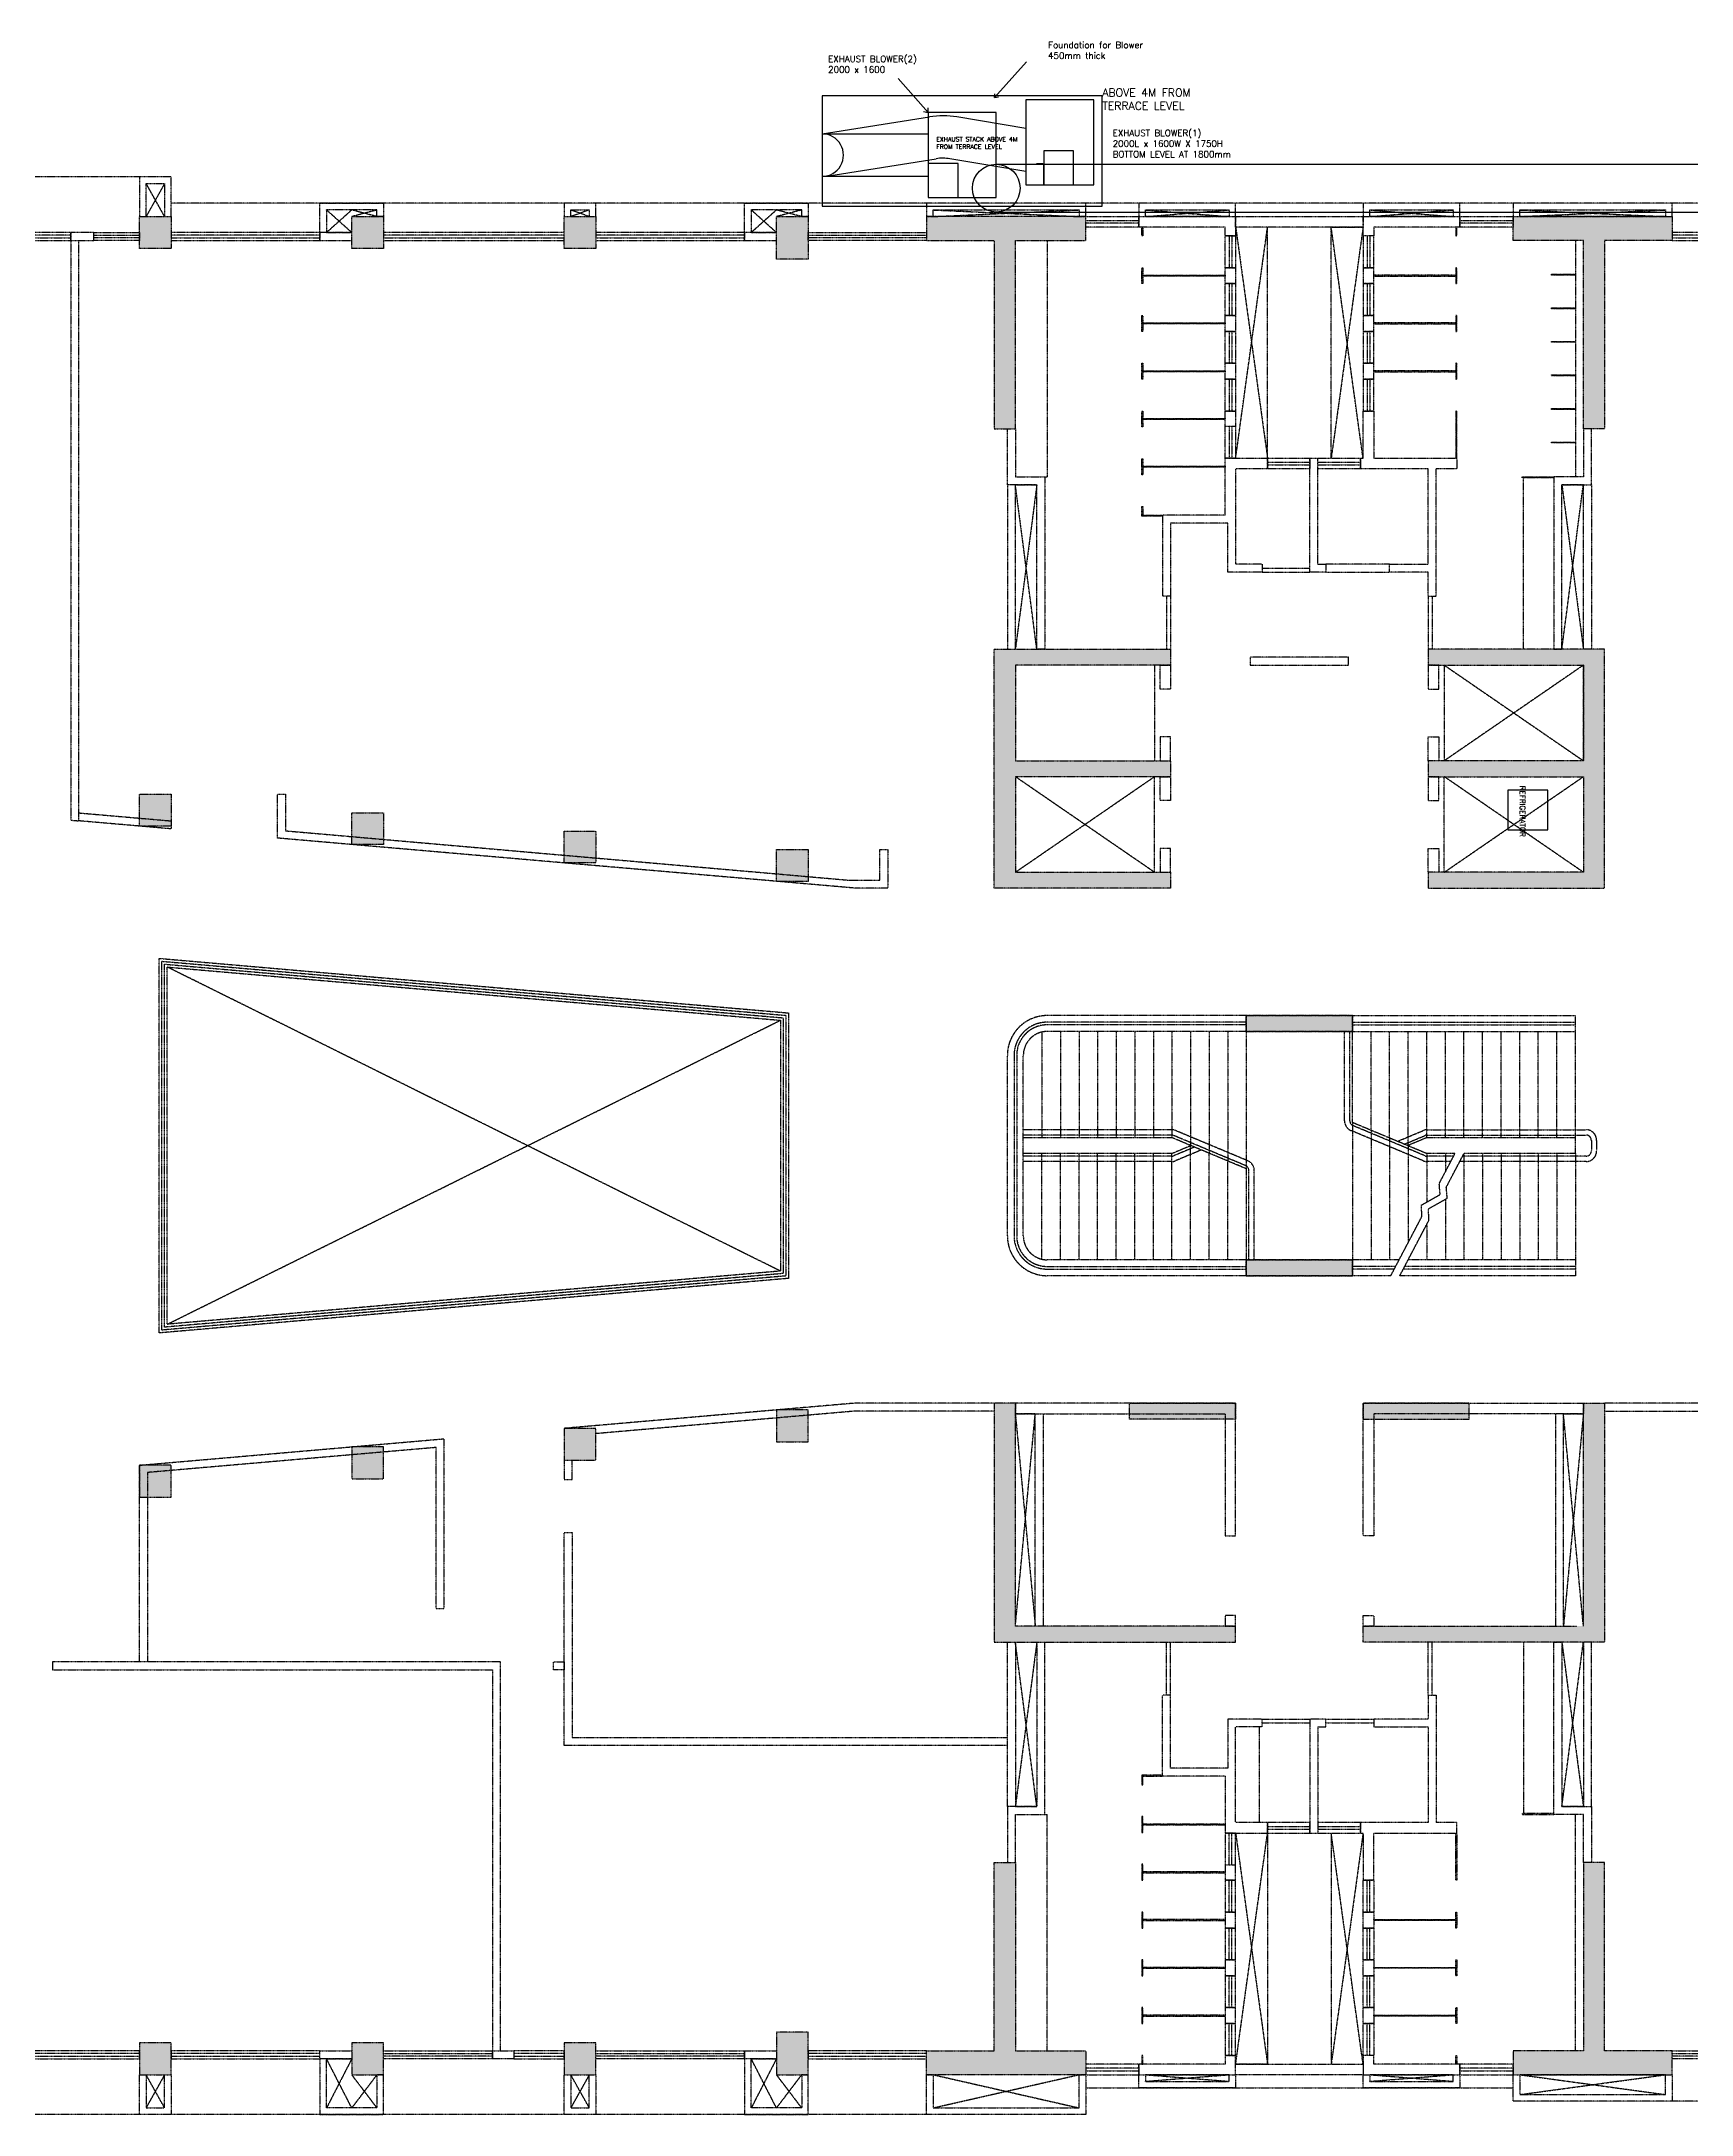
# Model space of a CAD drawing. Header units: millimetres. Extents: x -661525 to 498941, y 282148 to 1359693.
# Drawn here: x -285985 to -254902, y 640621 to 679670 of the extents above; entities that cross this region are included whole.
import ezdxf

# ---------------------------------------------------------------- set-up
doc = ezdxf.new("R2010")
doc.units = ezdxf.units.MM
doc.header["$LTSCALE"] = 2.5
doc.linetypes.add('CENTER', pattern=[2, 1.25, -0.25, 0.25, -0.25])
doc.layers.get('0').update_dxf_attribs({"linetype": 'CONTINUOUS'})
for name, color, linetype in [('A-ANNO-GRID', 5, 'CENTER'), ('A-ANNO-TEXT', 7, 'CONTINUOUS'), ('I-FURN', 14, 'CONTINUOUS'), ('v-ex. duct', 30, 'CONTINUOUS')]:
    doc.layers.add(name, color=color, linetype=linetype)
doc.styles.add('ROMAND', font='ROMAND')
doc.styles.add('ROMANS', font='romans.shx', dxfattribs={"height": 125})

# ---------------------------------------------------------------- blocks, each defined once
blk = doc.blocks.new('key')
h = blk.add_hatch(color=252)
h.dxf.hatch_style = 1
h.paths.add_polyline_path([(3348441, 685894), (3349041, 685894), (3349041, 685294), (3348441, 685294)])
h = blk.add_hatch(color=252)
h.dxf.hatch_style = 1
h.paths.add_polyline_path([(3352441, 685894), (3353041, 685894), (3353041, 685294), (3352441, 685294)])
h = blk.add_hatch(color=252)
h.dxf.hatch_style = 1
h.paths.add_polyline_path([(3356441, 685894), (3357041, 685894), (3357041, 685294), (3356441, 685294)])
h = blk.add_hatch(color=252)
h.dxf.hatch_style = 1
h.paths.add_polyline_path([(3360441, 685894), (3361041, 685894), (3361041, 685094), (3360441, 685094)])
h = blk.add_hatch(color=252)
h.dxf.hatch_style = 1
h.paths.add_polyline_path([(3363266, 685444), (3366266, 685444), (3366266, 685894), (3363266, 685894)])
h = blk.add_hatch(color=252)
h.dxf.hatch_style = 1
h.paths.add_polyline_path([(3364541, 681894), (3364941, 681894), (3364941, 685894), (3364541, 685894)])
h = blk.add_hatch(color=252)
h.dxf.hatch_style = 1
h.paths.add_polyline_path([(3377316, 685444), (3374316, 685444), (3374316, 685894), (3377316, 685894)])
h = blk.add_hatch(color=252)
h.dxf.hatch_style = 1
h.paths.add_polyline_path([(3376041, 681894), (3375641, 681894), (3375641, 685894), (3376041, 685894)])
h = blk.add_hatch(color=252)
h.dxf.hatch_style = 1
h.paths.add_polyline_path([(3367866, 677444), (3364941, 677444), (3364941, 675644), (3367866, 675644), (3367866, 675344), (3364941, 675344), (3364941, 673544), (3367866, 673544), (3367866, 673244), (3365066, 673244), (3364541, 673244), (3364541, 677744), (3364766, 677744), (3367866, 677744)])
h = blk.add_hatch(color=252)
h.dxf.hatch_style = 1
h.paths.add_polyline_path([(3372716, 677444), (3375641, 677444), (3375641, 675644), (3372716, 675644), (3372716, 675344), (3375641, 675344), (3375641, 673544), (3372716, 673544), (3372716, 673244), (3375516, 673244), (3376041, 673244), (3376041, 677744), (3375816, 677744), (3372716, 677744)])
h = blk.add_hatch(color=252)
h.dxf.hatch_style = 1
h.paths.add_polyline_path([(3348441, 675013), (3349041, 675013), (3349041, 674413), (3348441, 674413)])
h = blk.add_hatch(color=252)
h.dxf.hatch_style = 1
h.paths.add_polyline_path([(3352441, 674666), (3353041, 674666), (3353041, 674066), (3352441, 674066)])
h = blk.add_hatch(color=252)
h.dxf.hatch_style = 1
h.paths.add_polyline_path([(3356441, 674319), (3357041, 674319), (3357041, 673719), (3356441, 673719)])
h = blk.add_hatch(color=252)
h.dxf.hatch_style = 1
h.paths.add_polyline_path([(3360441, 673972), (3361041, 673972), (3361041, 673372), (3360441, 673372)])
h = blk.add_hatch(color=252)
h.dxf.hatch_style = 1
h.paths.add_polyline_path([(3371291, 670844), (3369291, 670844), (3369291, 670544), (3371291, 670544)])
h.paths.add_polyline_path([(3371291, 666244), (3369291, 666244), (3369291, 665944), (3371291, 665944)])
h = blk.add_hatch(color=252)
h.dxf.hatch_style = 1
h.paths.add_polyline_path([(3365066, 659044), (3369091, 659044), (3369091, 659344), (3364941, 659344), (3364941, 661144), (3364941, 661444), (3364941, 663244), (3364941, 663394), (3364941, 663544), (3364541, 663544), (3364541, 659044), (3364766, 659044)])
h = blk.add_hatch(color=252)
h.dxf.hatch_style = 1
h.paths.add_polyline_path([(3367091, 663544), (3369091, 663544), (3369091, 663244), (3367091, 663244)])
h = blk.add_hatch(color=252)
h.dxf.hatch_style = 1
h.paths.add_polyline_path([(3373491, 663544), (3371491, 663544), (3371491, 663244), (3373491, 663244)])
h = blk.add_hatch(color=252)
h.dxf.hatch_style = 1
h.paths.add_polyline_path([(3375641, 659344), (3375641, 661144), (3375641, 661444), (3375641, 663244), (3375641, 663244), (3375641, 663394), (3375641, 663544), (3376041, 663544), (3376041, 659044), (3375816, 659044), (3375516, 659044), (3371491, 659044), (3371491, 659344)])
h = blk.add_hatch(color=252)
h.dxf.hatch_style = 1
h.paths.add_polyline_path([(3356441, 662468), (3357041, 662468), (3357041, 663068), (3356441, 663068)])
h = blk.add_hatch(color=252)
h.dxf.hatch_style = 1
h.paths.add_polyline_path([(3360441, 662815), (3361041, 662815), (3361041, 663415), (3360441, 663415)])
h = blk.add_hatch(color=252)
h.dxf.hatch_style = 1
h.paths.add_polyline_path([(3352441, 662121), (3353041, 662121), (3353041, 662721), (3352441, 662721)])
h = blk.add_hatch(color=252)
h.dxf.hatch_style = 1
h.paths.add_polyline_path([(3348441, 661774), (3349041, 661774), (3349041, 662374), (3348441, 662374)])
h = blk.add_hatch(color=252)
h.dxf.hatch_style = 1
h.paths.add_polyline_path([(3364541, 654894), (3364941, 654894), (3364941, 650894), (3364541, 650894)])
h = blk.add_hatch(color=252)
h.dxf.hatch_style = 1
h.paths.add_polyline_path([(3376041, 654894), (3375641, 654894), (3375641, 650894), (3376041, 650894)])
h = blk.add_hatch(color=252)
h.dxf.hatch_style = 1
h.paths.add_polyline_path([(3348441, 650894), (3349041, 650894), (3349041, 651494), (3348441, 651494)])
h = blk.add_hatch(color=252)
h.dxf.hatch_style = 1
h.paths.add_polyline_path([(3352441, 650894), (3353041, 650894), (3353041, 651494), (3352441, 651494)])
h = blk.add_hatch(color=252)
h.dxf.hatch_style = 1
h.paths.add_polyline_path([(3356441, 650894), (3357041, 650894), (3357041, 651494), (3356441, 651494)])
h = blk.add_hatch(color=252)
h.dxf.hatch_style = 1
h.paths.add_polyline_path([(3360441, 650894), (3361041, 650894), (3361041, 651694), (3360441, 651694)])
h = blk.add_hatch(color=252)
h.dxf.hatch_style = 1
h.paths.add_polyline_path([(3363266, 651344), (3366266, 651344), (3366266, 650894), (3363266, 650894)])
h = blk.add_hatch(color=252)
h.dxf.hatch_style = 1
h.paths.add_polyline_path([(3377316, 651344), (3374316, 651344), (3374316, 650894), (3377316, 650894)])
at = {"color": 252}
for p, q in [((3348441, 686644), (3333041, 686644)), ((3399541, 686144), (3349041, 686144)), ((3365541, 685444), (3365541, 680994)), ((3369691, 681344), (3369691, 685694)), ((3370891, 681344), (3370891, 685694)), ((3375491, 685444), (3375491, 680994)), ((3368891, 681944), (3368891, 682231)), ((3368891, 682231), (3369091, 682231)), ((3369091, 682231), (3369091, 681944)), ((3371491, 681344), (3371491, 682231)), ((3371491, 682231), (3371691, 682231)), ((3371691, 682231), (3371491, 682231)), ((3371691, 682231), (3371691, 681344)), ((3364791, 680844), (3364791, 681894)), ((3364941, 681894), (3364941, 680994)), ((3368891, 681944), (3369091, 681944)), ((3368891, 680268), (3368891, 681344)), ((3368891, 681344), (3369691, 681344)), ((3369691, 681144), (3369091, 681144)), ((3369091, 681144), (3369091, 679344)), ((3369691, 681344), (3369691, 681144)), ((3369691, 681269), (3370491, 681269)), ((3369691, 681219), (3370491, 681219)), ((3370491, 681344), (3370641, 681344)), ((3370491, 679194), (3370491, 681344)), ((3370641, 679344), (3370641, 681344)), ((3370641, 681269), (3371441, 681269)), ((3370641, 681219), (3371441, 681219)), ((3371441, 681344), (3371491, 681344)), ((3371441, 681144), (3371441, 681344)), ((3372716, 681144), (3371441, 681144)), ((3371691, 681344), (3373259, 681344)), ((3372716, 679344), (3372716, 681144)), ((3372866, 678744), (3372866, 681144)), ((3373259, 681144), (3372866, 681144)), ((3373259, 681344), (3373259, 681144)), ((3365346, 680844), (3364791, 680844)), ((3364941, 680994), (3365541, 680994)), ((3364941, 680994), (3365496, 680994)), ((3365346, 677744), (3365346, 680844)), ((3365496, 680994), (3365496, 680794)), ((3365496, 680794), (3365496, 677744)), ((3374511, 677744), (3374511, 680976)), ((3368891, 680268), (3367716, 680268)), ((3367716, 680268), (3367716, 678744)), ((3368941, 680118), (3367866, 680118)), ((3367866, 680118), (3367866, 678744)), ((3368941, 679194), (3368941, 680118)), ((3369591, 679194), (3368941, 679194)), ((3369591, 679344), (3369091, 679344)), ((3369591, 679344), (3369591, 679194)), ((3369591, 679269), (3370491, 679269)), ((3369591, 679194), (3370491, 679194)), ((3370791, 679194), (3370491, 679194)), ((3370641, 679344), (3370791, 679344)), ((3370791, 679344), (3370791, 679194)), ((3371991, 679344), (3370791, 679344)), ((3370791, 679194), (3371991, 679194)), ((3371991, 679194), (3371991, 679344)), ((3371991, 679344), (3372716, 679344)), ((3372716, 679194), (3371991, 679194)), ((3372716, 678744), (3372716, 679194)), ((3367866, 678744), (3367716, 678744)), ((3367791, 678744), (3367791, 677744)), ((3367866, 678744), (3367866, 677744)), ((3372716, 678744), (3372866, 678744)), ((3372716, 678744), (3372716, 677744)), ((3372791, 678744), (3372791, 677744)), ((3365496, 677744), (3365346, 677744)), ((3367561, 677444), (3367561, 675644)), ((3373021, 677444), (3373021, 675644)), ((3367561, 673544), (3367561, 675344)), ((3373021, 673544), (3373021, 675344)), ((3360516, 666031), (3348966, 671758)), ((3348966, 665030), (3360516, 670756)), ((3365441, 670532), (3365441, 668544)), ((3369291, 670844), (3365541, 670844)), ((3369291, 670544), (3365541, 670544)), ((3365791, 670544), (3365791, 668544)), ((3366141, 670544), (3366141, 668544)), ((3366491, 670544), (3366491, 668544)), ((3366841, 670544), (3366841, 668544)), ((3367191, 670544), (3367191, 668544)), ((3367541, 670544), (3367541, 668544)), ((3367891, 670544), (3367891, 668544)), ((3368241, 670544), (3368241, 668397)), ((3368591, 670544), (3368591, 668251)), ((3368941, 670544), (3368941, 668104)), ((3369291, 670844), (3369291, 667958)), ((3371291, 670844), (3375491, 670844)), ((3371291, 670719), (3375491, 670719)), ((3371291, 670669), (3375491, 670669)), ((3371291, 670544), (3375491, 670544)), ((3371291, 668829), (3371291, 670544)), ((3371641, 668683), (3371641, 670544)), ((3371991, 668536), (3371991, 670544)), ((3372341, 668397), (3372341, 670544)), ((3372691, 668544), (3372691, 670544)), ((3373041, 668544), (3373041, 670544)), ((3373391, 668544), (3373391, 670544)), ((3373741, 668544), (3373741, 670544)), ((3374091, 668544), (3374091, 670544)), ((3374441, 668544), (3374441, 670544)), ((3374791, 668544), (3374791, 670544)), ((3375141, 668544), (3375141, 670544)), ((3375491, 668544), (3375491, 670844)), ((3364791, 666694), (3364791, 670094)), ((3365091, 666694), (3365091, 670094)), ((3367891, 668544), (3365091, 668544)), ((3368250, 668394), (3367891, 668544)), ((3372332, 668394), (3371291, 668829)), ((3371291, 668829), (3371291, 665944)), ((3371641, 668683), (3371641, 666244)), ((3371991, 668536), (3371991, 666244)), ((3372691, 668544), (3372332, 668394)), ((3375491, 668544), (3372691, 668544)), ((3375491, 668244), (3375491, 668544)), ((3367891, 668244), (3365091, 668244)), ((3365441, 666244), (3365441, 668244)), ((3365791, 666244), (3365791, 668244)), ((3366141, 666244), (3366141, 668244)), ((3366491, 666244), (3366491, 668244)), ((3366841, 666244), (3366841, 668244)), ((3367191, 666244), (3367191, 668244)), ((3367541, 666244), (3367541, 668244)), ((3368250, 668394), (3367891, 668244)), ((3367891, 666244), (3367891, 668244)), ((3368241, 666244), (3368241, 668390)), ((3369291, 667958), (3368250, 668394)), ((3368591, 666244), (3368591, 668251)), ((3372691, 668244), (3372332, 668394)), ((3372341, 668390), (3372341, 666566)), ((3372691, 668244), (3372691, 667332)), ((3373222, 668244), (3372691, 668244)), ((3373041, 668244), (3373041, 667899)), ((3373391, 668244), (3373391, 666244)), ((3375491, 668244), (3373391, 668244)), ((3373741, 668244), (3373741, 666244)), ((3374091, 668244), (3374091, 666244)), ((3374441, 668244), (3374441, 666244)), ((3374791, 668244), (3374791, 666244)), ((3375141, 668244), (3375141, 666244)), ((3375491, 668244), (3375491, 665944)), ((3368941, 666244), (3368941, 668104)), ((3369291, 667958), (3369291, 666244)), ((3373041, 667385), (3373041, 666244)), ((3372691, 666910), (3372691, 666244)), ((3369291, 666244), (3365541, 666244)), ((3372172, 666244), (3371291, 666244)), ((3375491, 666244), (3372341, 666244)), ((3369291, 665944), (3365541, 665944)), ((3372106, 666119), (3371291, 666119)), ((3372080, 666069), (3371291, 666069)), ((3372014, 665944), (3371291, 665944)), ((3375491, 665944), (3372184, 665944)), ((3375491, 666069), (3372249, 666069)), ((3375491, 666119), (3372275, 666119)), ((3365346, 659044), (3365346, 655944)), ((3365496, 655994), (3365496, 659044)), ((3367791, 658044), (3367791, 659044)), ((3367866, 658044), (3367866, 659044)), ((3372716, 658044), (3372716, 659044)), ((3372791, 658044), (3372791, 659044)), ((3374511, 659044), (3374511, 655812)), ((3367716, 656520), (3367716, 658044)), ((3367866, 658044), (3367716, 658044)), ((3367866, 656670), (3367866, 658044)), ((3372716, 658044), (3372716, 657594)), ((3372716, 658044), (3372866, 658044)), ((3372866, 658044), (3372866, 655644)), ((3368941, 657594), (3368941, 656670)), ((3369591, 657594), (3368941, 657594)), ((3369591, 657444), (3369591, 657594)), ((3369591, 657594), (3370491, 657594)), ((3370491, 657594), (3370491, 655444)), ((3370791, 657594), (3370491, 657594)), ((3370791, 657444), (3370791, 657594)), ((3370791, 657594), (3371691, 657594)), ((3372716, 657594), (3371691, 657594)), ((3371691, 657594), (3371691, 657444)), ((3369091, 655644), (3369091, 657444)), ((3369591, 657444), (3369091, 657444)), ((3369541, 655644), (3369541, 657444)), ((3369591, 657519), (3370491, 657519)), ((3370641, 657444), (3370791, 657444)), ((3370641, 657444), (3370641, 655444)), ((3370791, 657519), (3371691, 657519)), ((3371691, 657444), (3372716, 657444)), ((3372716, 657444), (3372716, 655644)), ((3368891, 656520), (3367716, 656520)), ((3368941, 656670), (3367866, 656670)), ((3368891, 656520), (3368891, 655444)), ((3365346, 655944), (3364791, 655944)), ((3364791, 655944), (3364791, 654894)), ((3364941, 655794), (3365541, 655794)), ((3364941, 654894), (3364941, 655794)), ((3364941, 655794), (3365496, 655794)), ((3365496, 655794), (3365496, 655994)), ((3365541, 651344), (3365541, 655794)), ((3369691, 655644), (3369091, 655644)), ((3369691, 655444), (3369691, 655644)), ((3372716, 655644), (3371441, 655644)), ((3371441, 655644), (3371441, 655444)), ((3373259, 655644), (3372866, 655644)), ((3373259, 655444), (3373259, 655644)), ((3375491, 651344), (3375491, 655794)), ((3368891, 655444), (3369691, 655444)), ((3369691, 655569), (3370491, 655569)), ((3369691, 655519), (3370491, 655519)), ((3369691, 655444), (3369691, 651094)), ((3370491, 655444), (3370641, 655444)), ((3370641, 655569), (3371441, 655569)), ((3370641, 655519), (3371441, 655519)), ((3370891, 655444), (3370891, 651094)), ((3371441, 655444), (3371491, 655444)), ((3371491, 655444), (3371491, 654557)), ((3371691, 654557), (3371691, 655444)), ((3371691, 655444), (3373259, 655444)), ((3368891, 654844), (3368891, 654557)), ((3368891, 654844), (3369091, 654844)), ((3368891, 654557), (3369091, 654557)), ((3369091, 654557), (3369091, 654844)), ((3371491, 654557), (3371691, 654557)), ((3371691, 654557), (3371491, 654557)), ((3366266, 650644), (3374316, 650644)), ((3407541, 650394), (3377316, 650394)), ((3363266, 650144), (3333041, 650144))]:
    blk.add_line(p, q, dxfattribs=at)
for points in [[(3348441, 685894), (3348566, 685894), (3348566, 686519), (3348916, 686519), (3348916, 685894), (3349041, 685894), (3349041, 686644), (3348441, 686644), (3348441, 685894)], [(3351841, 685594), (3351841, 686144), (3353041, 686144), (3353041, 685894), (3352916, 685894), (3352916, 686019), (3351966, 686019), (3351966, 685594), (3351841, 685594)], [(3356441, 685894), (3356566, 685894), (3356566, 686019), (3356916, 686019), (3356916, 685894), (3357041, 685894), (3357041, 686144), (3356441, 686144), (3356441, 685894)], [(3359841, 685594), (3359841, 686144), (3361041, 686144), (3361041, 685894), (3360916, 685894), (3360916, 686019), (3359966, 686019), (3359966, 685594), (3359841, 685594)], [(3352441, 686019), (3351966, 685594), (3352441, 685594), (3351966, 686019)], [(3352916, 686019), (3352441, 685894), (3352916, 685894), (3352441, 686019)], [(3360441, 686019), (3359966, 685594), (3360441, 685594), (3359966, 686019)], [(3360916, 686019), (3360441, 685894), (3360916, 685894), (3360441, 686019)], [(3364941, 685444), (3366266, 685444), (3366266, 685894), (3363266, 685894), (3363266, 685444), (3364541, 685444), (3364541, 681894), (3364941, 681894), (3364941, 685444)], [(3363391, 686019), (3366141, 685894), (3363391, 685894), (3366141, 686019)], [(3369091, 685894), (3369091, 685531), (3368891, 685531), (3368891, 685694), (3367266, 685694), (3367266, 685894), (3369091, 685894)], [(3367391, 686019), (3368966, 685894), (3367391, 685894), (3368966, 686019)], [(3371691, 685531), (3371491, 685531), (3371491, 685894), (3373316, 685894), (3373316, 685694), (3371691, 685694), (3371691, 685531)], [(3371616, 686019), (3373191, 685894), (3371616, 685894), (3373191, 686019)], [(3375641, 685444), (3374316, 685444), (3374316, 685894), (3377316, 685894), (3377316, 685444), (3376041, 685444), (3376041, 681894), (3375641, 681894), (3375641, 685444)], [(3374441, 686019), (3377191, 685894), (3374441, 685894), (3377191, 686019)], [(3347148, 685443), (3347584, 685443), (3347584, 685593), (3347148, 685593), (3347148, 685443)], [(3347148, 685444), (3347148, 674525), (3347298, 674512), (3347298, 685444)], [(3368966, 685531), (3368966, 684931)], [(3369016, 685531), (3369016, 684931)], [(3369091, 681344), (3369691, 685694), (3369091, 685694), (3369691, 681344)], [(3371491, 681344), (3370891, 685694), (3371491, 685694), (3370891, 681344)], [(3371566, 685531), (3371566, 684931)], [(3371616, 685531), (3371616, 684931)], [(3368891, 684631), (3368891, 684931), (3369091, 684931), (3369091, 684631), (3368891, 684631)], [(3371691, 684631), (3371691, 684931), (3371491, 684931), (3371491, 684631), (3371691, 684631)], [(3368966, 684631), (3368966, 684031)], [(3369016, 684631), (3369016, 684031)], [(3371566, 684631), (3371566, 684031)], [(3371616, 684631), (3371616, 684031)], [(3368966, 683731), (3368966, 683131)], [(3369016, 683731), (3369016, 683131)], [(3371566, 683731), (3371566, 683131)], [(3371616, 683731), (3371616, 683131)], [(3368966, 682831), (3368966, 682231)], [(3369016, 682831), (3369016, 682231)], [(3371566, 682831), (3371566, 682231)], [(3371616, 682831), (3371616, 682231)], [(3368966, 681944), (3368966, 681344)], [(3369016, 681944), (3369016, 681344)], [(3364791, 680844), (3364791, 677744), (3364941, 677744), (3364941, 680844), (3364791, 680844)], [(3365346, 677744), (3364941, 680844), (3365346, 680844), (3364941, 677744)], [(3375236, 677744), (3375641, 680844), (3375236, 680844), (3375641, 677744)], [(3375791, 680844), (3375791, 677744), (3375641, 677744), (3375641, 680844), (3375791, 680844)], [(3367866, 677444), (3364941, 677444), (3364941, 675644), (3367866, 675644), (3367866, 675344), (3364941, 675344), (3364941, 673544), (3367866, 673544), (3367866, 673244), (3365066, 673244), (3364541, 673244), (3364541, 677744), (3364766, 677744), (3367866, 677744), (3367866, 677444)], [(3369366, 677444), (3371216, 677444), (3371216, 677594), (3369366, 677594), (3369366, 677444)], [(3372716, 677444), (3375641, 677444), (3375641, 675644), (3372716, 675644), (3372716, 675344), (3375641, 675344), (3375641, 673544), (3372716, 673544), (3372716, 673244), (3375516, 673244), (3376041, 673244), (3376041, 677744), (3375816, 677744), (3372716, 677744), (3372716, 677444)], [(3367866, 677444), (3367866, 676994), (3367666, 676994), (3367666, 677444), (3367866, 677444)], [(3372716, 677444), (3372716, 676994), (3372916, 676994), (3372916, 677444), (3372716, 677444)], [(3373021, 677444), (3375641, 675644), (3375641, 677444), (3373021, 675644)], [(3367866, 675644), (3367866, 676094), (3367666, 676094), (3367666, 675644), (3367866, 675644)], [(3372716, 675644), (3372716, 676094), (3372916, 676094), (3372916, 675644), (3372716, 675644)], [(3367561, 673544), (3364941, 675344), (3364941, 673544), (3367561, 675344)], [(3367866, 675344), (3367866, 674894), (3367666, 674894), (3367666, 675344), (3367866, 675344)], [(3372716, 675344), (3372716, 674894), (3372916, 674894), (3372916, 675344), (3372716, 675344)], [(3373021, 673544), (3375641, 675344), (3375641, 673544), (3373021, 675344)], [(3362541, 673244), (3361929, 673244), (3351041, 674187), (3351041, 675013), (3351191, 675013), (3351191, 674325), (3361814, 673394), (3362391, 673394), (3362391, 673972), (3362541, 673972), (3362541, 673244)], [(3347298, 674662), (3349041, 674511), (3349041, 674361), (3347298, 674512)], [(3367866, 673544), (3367866, 673994), (3367666, 673994), (3367666, 673544), (3367866, 673544)], [(3372716, 673544), (3372716, 673994), (3372916, 673994), (3372916, 673544), (3372716, 673544)], [(3360516, 666031), (3348966, 665030), (3348966, 671758), (3360516, 670756), (3360516, 666031)], [(3372014, 665944), (3372600, 667060), (3372589, 667274), (3372943, 667474), (3372926, 667680), (3373222, 668244)], [(3372184, 665944), (3372733, 666991), (3372721, 667204), (3373076, 667404), (3373059, 667610), (3373391, 668244)], [(3364541, 663544), (3361929, 663544), (3356441, 663068)], [(3365066, 659044), (3369091, 659044), (3369091, 659344), (3364941, 659344), (3364941, 661144), (3364941, 661144), (3364941, 661444), (3364941, 661444), (3364941, 663244), (3364941, 663244), (3364941, 663394), (3364941, 663544), (3364541, 663544), (3364541, 659044), (3364766, 659044), (3365066, 659044)], [(3369091, 661044), (3369091, 663544), (3364941, 663544), (3364941, 663344), (3368891, 663344), (3368891, 661044), (3369091, 661044)], [(3371491, 661044), (3371491, 663544), (3375641, 663544), (3375641, 663344), (3371691, 663344), (3371691, 661044), (3371491, 661044)], [(3375641, 659344), (3375641, 661144), (3375641, 661144), (3375641, 661444), (3375641, 661444), (3375641, 663244), (3375641, 663244), (3375641, 663394), (3375641, 663544), (3376041, 663544), (3376041, 659044), (3375816, 659044), (3375516, 659044), (3371491, 659044), (3371491, 659344), (3375516, 659344)], [(3380141, 663415), (3378654, 663544), (3376041, 663544), (3376041, 663394), (3376041, 663394), (3376041, 663394), (3378647, 663394), (3379541, 663316)], [(3364541, 663394), (3361935, 663394), (3357041, 662969)], [(3364941, 659344), (3365316, 663344), (3364941, 663344), (3365316, 659344)], [(3365466, 663344), (3365466, 659344), (3365316, 659344), (3365316, 663344), (3365466, 663344)], [(3375116, 663344), (3375116, 659344), (3375266, 659344), (3375266, 663344), (3375116, 663344)], [(3375641, 659344), (3375266, 663344), (3375641, 663344), (3375266, 659344)], [(3348441, 658669), (3348441, 662374), (3354178, 662872), (3354178, 659669), (3354028, 659669), (3354028, 662708), (3348591, 662237), (3348591, 658669)], [(3356441, 662468), (3356441, 662106), (3356591, 662106), (3356591, 662468)], [(3364791, 657094), (3356441, 657094), (3356441, 661106), (3356591, 661106), (3356591, 657244), (3364791, 657244)], [(3369091, 659344), (3369091, 659544), (3368891, 659544), (3368891, 659344), (3369091, 659344)], [(3371491, 659344), (3371491, 659544), (3371691, 659544), (3371691, 659344), (3371491, 659344)], [(3364791, 655944), (3364791, 659044), (3364941, 659044), (3364941, 655944), (3364791, 655944)], [(3365346, 659044), (3364941, 655944), (3365346, 655944), (3364941, 659044)], [(3375236, 659044), (3375641, 655944), (3375236, 655944), (3375641, 659044)], [(3375791, 655944), (3375791, 659044), (3375641, 659044), (3375641, 655944), (3375791, 655944)], [(3355241, 651344), (3355241, 658669), (3346801, 658669), (3346801, 658519), (3355091, 658519), (3355091, 651344)], [(3356241, 658669), (3356441, 658669), (3356441, 658519), (3356241, 658519), (3356241, 658669)], [(3368966, 654844), (3368966, 655444)], [(3369016, 654844), (3369016, 655444)], [(3369091, 655444), (3369691, 651094), (3369091, 651094), (3369691, 655444)], [(3371491, 655444), (3370891, 651094), (3371491, 651094), (3370891, 655444)], [(3364941, 651344), (3366266, 651344), (3366266, 650894), (3363266, 650894), (3363266, 651344), (3364541, 651344), (3364541, 654894), (3364941, 654894), (3364941, 651344)], [(3375641, 651344), (3374316, 651344), (3374316, 650894), (3377316, 650894), (3377316, 651344), (3376041, 651344), (3376041, 654894), (3375641, 654894), (3375641, 651344)], [(3368966, 653957), (3368966, 654557)], [(3369016, 653957), (3369016, 654557)], [(3371566, 653957), (3371566, 654557)], [(3371616, 653957), (3371616, 654557)], [(3368966, 653057), (3368966, 653657)], [(3369016, 653057), (3369016, 653657)], [(3371566, 653057), (3371566, 653657)], [(3371616, 653057), (3371616, 653657)], [(3368966, 652157), (3368966, 652757)], [(3369016, 652157), (3369016, 652757)], [(3371566, 652157), (3371566, 652757)], [(3371616, 652157), (3371616, 652757)], [(3368891, 652157), (3368891, 651857), (3369091, 651857), (3369091, 652157), (3368891, 652157)], [(3371691, 652157), (3371691, 651857), (3371491, 651857), (3371491, 652157), (3371691, 652157)], [(3368966, 651257), (3368966, 651857)], [(3369016, 651257), (3369016, 651857)], [(3371566, 651257), (3371566, 651857)], [(3371616, 651257), (3371616, 651857)], [(3351841, 651194), (3351841, 650144), (3353041, 650144), (3353041, 650894), (3352916, 650894), (3352916, 650269), (3351966, 650269), (3351966, 651194), (3351841, 651194)], [(3352441, 650269), (3351966, 651194), (3352441, 651194), (3351966, 650269)], [(3359841, 651194), (3359841, 650144), (3361041, 650144), (3361041, 650894), (3360916, 650894), (3360916, 650269), (3359966, 650269), (3359966, 651194), (3359841, 651194)], [(3360441, 650269), (3359966, 651194), (3360441, 651194), (3359966, 650269)], [(3369091, 650894), (3369091, 651257), (3368891, 651257), (3368891, 651094), (3367266, 651094), (3367266, 650894), (3369091, 650894)], [(3371691, 651257), (3371491, 651257), (3371491, 650894), (3373316, 650894), (3373316, 651094), (3371691, 651094), (3371691, 651257)], [(3348441, 650894), (3348566, 650894), (3348566, 650269), (3348916, 650269), (3348916, 650894), (3349041, 650894), (3349041, 650144), (3348441, 650144), (3348441, 650894)], [(3352916, 650269), (3352441, 650894), (3352916, 650894), (3352441, 650269)], [(3356441, 650894), (3356566, 650894), (3356566, 650269), (3356916, 650269), (3356916, 650894), (3357041, 650894), (3357041, 650144), (3356441, 650144), (3356441, 650894)], [(3360916, 650269), (3360441, 650894), (3360916, 650894), (3360441, 650269)], [(3363391, 650269), (3366141, 650894), (3363391, 650894), (3366141, 650269)], [(3367391, 650769), (3368966, 650894), (3367391, 650894), (3368966, 650769)], [(3371616, 650769), (3373191, 650894), (3371616, 650894), (3373191, 650769)], [(3374441, 650519), (3377191, 650894), (3374441, 650894), (3377191, 650519)]]:
    blk.add_lwpolyline(points, dxfattribs=at)
for points in [[(3348566, 686519), (3348916, 686519), (3348566, 685894), (3348916, 685894)], [(3366266, 686144), (3363266, 686144), (3363266, 685894), (3363391, 685894), (3363391, 686019), (3366141, 686019), (3366141, 685894), (3366266, 685894)], [(3369091, 686144), (3367266, 686144), (3367266, 685894), (3367391, 685894), (3367391, 686019), (3368966, 686019), (3368966, 685894), (3369091, 685894)], [(3373316, 686144), (3371491, 686144), (3371491, 685894), (3371616, 685894), (3371616, 686019), (3373191, 686019), (3373191, 685894), (3373316, 685894)], [(3377316, 686144), (3374316, 686144), (3374316, 685894), (3374441, 685894), (3374441, 686019), (3377191, 686019), (3377191, 685894), (3377316, 685894)], [(3348441, 685894), (3349041, 685894), (3349041, 685294), (3348441, 685294)], [(3352441, 685894), (3353041, 685894), (3353041, 685294), (3352441, 685294)], [(3356441, 685894), (3357041, 685894), (3357041, 685294), (3356441, 685294)], [(3356566, 686019), (3356916, 686019), (3356566, 685894), (3356916, 685894)], [(3360441, 685894), (3361041, 685894), (3361041, 685094), (3360441, 685094)], [(3366266, 685894), (3367266, 685894), (3367266, 685694), (3366266, 685694)], [(3366266, 685819), (3367266, 685819), (3367266, 685769), (3366266, 685769)], [(3369091, 685894), (3371491, 685894), (3371491, 685694), (3369091, 685694)], [(3373316, 685894), (3374316, 685894), (3374316, 685694), (3373316, 685694)], [(3373316, 685819), (3374316, 685819), (3374316, 685769), (3373316, 685769)], [(3345041, 685444), (3347148, 685443), (3347148, 685593), (3345041, 685594)], [(3347148, 685544), (3345041, 685544), (3345041, 685494), (3347148, 685494)], [(3348441, 685444), (3347584, 685443), (3347584, 685593), (3348441, 685594)], [(3347584, 685544), (3348441, 685544), (3348441, 685494), (3347584, 685494)], [(3349041, 685444), (3351841, 685444), (3351841, 685594), (3349041, 685594)], [(3351841, 685544), (3349041, 685544), (3349041, 685494), (3351841, 685494)], [(3351841, 685444), (3352441, 685444), (3352441, 685594), (3351841, 685594)], [(3353041, 685444), (3356441, 685444), (3356441, 685594), (3353041, 685594)], [(3356441, 685544), (3353041, 685544), (3353041, 685494), (3356441, 685494)], [(3357041, 685444), (3359841, 685444), (3359841, 685594), (3357041, 685594)], [(3359841, 685544), (3357041, 685544), (3357041, 685494), (3359841, 685494)], [(3359841, 685444), (3360441, 685444), (3360441, 685594), (3359841, 685594)], [(3363266, 685444), (3361041, 685444), (3361041, 685594), (3363266, 685594)], [(3361041, 685544), (3363266, 685544), (3363266, 685494), (3361041, 685494)], [(3367323, 685694), (3367341, 685694), (3367341, 685531), (3367323, 685531)], [(3368891, 685531), (3369091, 685531), (3369091, 684931), (3368891, 684931)], [(3371691, 685531), (3371491, 685531), (3371491, 684931), (3371691, 684931)], [(3373259, 685694), (3373241, 685694), (3373241, 685531), (3373259, 685531)], [(3377316, 685444), (3379541, 685444), (3379541, 685594), (3377316, 685594)], [(3379541, 685544), (3377316, 685544), (3377316, 685494), (3379541, 685494)], [(3367323, 684931), (3367341, 684931), (3367341, 684631), (3367323, 684631)], [(3373259, 684931), (3373241, 684931), (3373241, 684631), (3373259, 684631)], [(3367341, 684790), (3368891, 684790), (3368891, 684772), (3367341, 684772)], [(3368891, 684631), (3369091, 684631), (3369091, 684031), (3368891, 684031)], [(3371691, 684631), (3371491, 684631), (3371491, 684031), (3371691, 684031)], [(3373241, 684790), (3371691, 684790), (3371691, 684772), (3373241, 684772)], [(3375491, 684808), (3375491, 684790), (3375041, 684790), (3375041, 684808)], [(3375491, 684176), (3375491, 684158), (3375041, 684158), (3375041, 684176)], [(3367323, 684031), (3367341, 684031), (3367341, 683731), (3367323, 683731)], [(3367341, 683890), (3368891, 683890), (3368891, 683872), (3367341, 683872)], [(3368891, 683731), (3368891, 684031), (3369091, 684031), (3369091, 683731)], [(3371691, 683731), (3371691, 684031), (3371491, 684031), (3371491, 683731)], [(3373241, 683890), (3371691, 683890), (3371691, 683872), (3373241, 683872)], [(3373259, 684031), (3373241, 684031), (3373241, 683731), (3373259, 683731)], [(3368891, 683731), (3369091, 683731), (3369091, 683131), (3368891, 683131)], [(3371691, 683731), (3371491, 683731), (3371491, 683131), (3371691, 683131)], [(3375491, 683544), (3375491, 683526), (3375041, 683526), (3375041, 683544)], [(3367323, 683131), (3367341, 683131), (3367341, 682831), (3367323, 682831)], [(3367341, 682990), (3368891, 682990), (3368891, 682972), (3367341, 682972)], [(3368891, 682831), (3368891, 683131), (3369091, 683131), (3369091, 682831)], [(3371691, 682831), (3371691, 683131), (3371491, 683131), (3371491, 682831)], [(3373241, 682990), (3371691, 682990), (3371691, 682972), (3373241, 682972)], [(3373259, 683131), (3373241, 683131), (3373241, 682831), (3373259, 682831)], [(3368891, 682831), (3369091, 682831), (3369091, 682231), (3368891, 682231)], [(3371691, 682831), (3371491, 682831), (3371491, 682231), (3371691, 682231)], [(3375491, 682912), (3375491, 682894), (3375041, 682894), (3375041, 682912)], [(3367323, 682231), (3367341, 682231), (3367341, 681931), (3367323, 681931)], [(3373259, 682231), (3373241, 682231), (3373241, 681344), (3373259, 681344)], [(3375491, 682280), (3375491, 682262), (3375041, 682262), (3375041, 682280)], [(3367341, 682090), (3368891, 682090), (3368891, 682072), (3367341, 682072)], [(3368891, 681944), (3369091, 681944), (3369091, 681344), (3368891, 681344)], [(3375641, 680994), (3375086, 680994), (3375086, 680794), (3375086, 677744), (3375236, 677744), (3375236, 680844), (3375791, 680844), (3375791, 681894), (3375641, 681894)], [(3375491, 681648), (3375491, 681630), (3375041, 681630), (3375041, 681648)], [(3367323, 681331), (3367341, 681331), (3367341, 681031), (3367323, 681031)], [(3367341, 681190), (3368891, 681190), (3368891, 681172), (3367341, 681172)], [(3369691, 681344), (3370491, 681344), (3370491, 681144), (3369691, 681144)], [(3370641, 681344), (3371441, 681344), (3371441, 681144), (3370641, 681144)], [(3375086, 680994), (3375086, 680976), (3374489, 680976), (3374489, 680994)], [(3367323, 680431), (3367341, 680431), (3367341, 680250), (3367323, 680250)], [(3367341, 680268), (3367716, 680268), (3367716, 680250), (3367341, 680250)], [(3348441, 675013), (3349041, 675013), (3349041, 674413), (3348441, 674413)], [(3352441, 674666), (3353041, 674666), (3353041, 674066), (3352441, 674066)], [(3356441, 674319), (3357041, 674319), (3357041, 673719), (3356441, 673719)], [(3360441, 673972), (3361041, 673972), (3361041, 673372), (3360441, 673372)], [(3360666, 665893), (3348816, 664866), (3348816, 671921), (3360666, 670894)], [(3360616, 665939), (3348866, 664920), (3348866, 671867), (3360616, 670848)], [(3360566, 665985), (3348916, 664975), (3348916, 671812), (3360566, 670802)], [(3371291, 670844), (3369291, 670844), (3369291, 670544), (3371291, 670544)], [(3369291, 670844), (3371291, 670844), (3371291, 670544), (3369291, 670544)], [(3371291, 666244), (3369291, 666244), (3369291, 665944), (3371291, 665944)], [(3369291, 666244), (3371291, 666244), (3371291, 665944), (3369291, 665944)], [(3367091, 663544), (3369091, 663544), (3369091, 663244), (3367091, 663244)], [(3373491, 663544), (3371491, 663544), (3371491, 663244), (3373491, 663244)], [(3356441, 662468), (3357041, 662468), (3357041, 663068), (3356441, 663068)], [(3360441, 662815), (3361041, 662815), (3361041, 663415), (3360441, 663415)], [(3352441, 662121), (3353041, 662121), (3353041, 662721), (3352441, 662721)], [(3348441, 661774), (3349041, 661774), (3349041, 662374), (3348441, 662374)], [(3375641, 655794), (3375086, 655794), (3375086, 655994), (3375086, 659044), (3375236, 659044), (3375236, 655944), (3375791, 655944), (3375791, 654894), (3375641, 654894)], [(3367323, 656357), (3367341, 656357), (3367341, 656538), (3367323, 656538)], [(3367341, 656520), (3367716, 656520), (3367716, 656538), (3367341, 656538)], [(3367323, 655457), (3367341, 655457), (3367341, 655757), (3367323, 655757)], [(3369691, 655444), (3370491, 655444), (3370491, 655644), (3369691, 655644)], [(3370641, 655444), (3371441, 655444), (3371441, 655644), (3370641, 655644)], [(3375086, 655794), (3375086, 655812), (3374489, 655812), (3374489, 655794)], [(3367341, 655598), (3368891, 655598), (3368891, 655616), (3367341, 655616)], [(3368891, 654844), (3369091, 654844), (3369091, 655444), (3368891, 655444)], [(3373259, 654557), (3373241, 654557), (3373241, 655444), (3373259, 655444)], [(3367323, 654557), (3367341, 654557), (3367341, 654857), (3367323, 654857)], [(3367341, 654698), (3368891, 654698), (3368891, 654716), (3367341, 654716)], [(3368891, 653957), (3369091, 653957), (3369091, 654557), (3368891, 654557)], [(3371691, 653957), (3371491, 653957), (3371491, 654557), (3371691, 654557)], [(3367323, 653657), (3367341, 653657), (3367341, 653957), (3367323, 653957)], [(3367341, 653798), (3368891, 653798), (3368891, 653816), (3367341, 653816)], [(3368891, 653957), (3368891, 653657), (3369091, 653657), (3369091, 653957)], [(3371691, 653957), (3371691, 653657), (3371491, 653657), (3371491, 653957)], [(3373241, 653798), (3371691, 653798), (3371691, 653816), (3373241, 653816)], [(3373259, 653657), (3373241, 653657), (3373241, 653957), (3373259, 653957)], [(3368891, 653057), (3369091, 653057), (3369091, 653657), (3368891, 653657)], [(3371691, 653057), (3371491, 653057), (3371491, 653657), (3371691, 653657)], [(3367323, 652757), (3367341, 652757), (3367341, 653057), (3367323, 653057)], [(3367341, 652898), (3368891, 652898), (3368891, 652916), (3367341, 652916)], [(3368891, 653057), (3368891, 652757), (3369091, 652757), (3369091, 653057)], [(3371691, 653057), (3371691, 652757), (3371491, 652757), (3371491, 653057)], [(3373241, 652898), (3371691, 652898), (3371691, 652916), (3373241, 652916)], [(3373259, 652757), (3373241, 652757), (3373241, 653057), (3373259, 653057)], [(3368891, 652157), (3369091, 652157), (3369091, 652757), (3368891, 652757)], [(3371691, 652157), (3371491, 652157), (3371491, 652757), (3371691, 652757)], [(3367323, 651857), (3367341, 651857), (3367341, 652157), (3367323, 652157)], [(3373259, 651857), (3373241, 651857), (3373241, 652157), (3373259, 652157)], [(3367341, 651998), (3368891, 651998), (3368891, 652016), (3367341, 652016)], [(3368891, 651257), (3369091, 651257), (3369091, 651857), (3368891, 651857)], [(3371691, 651257), (3371491, 651257), (3371491, 651857), (3371691, 651857)], [(3373241, 651998), (3371691, 651998), (3371691, 652016), (3373241, 652016)], [(3348441, 651344), (3345641, 651344), (3345641, 651194), (3348441, 651194)], [(3348441, 650894), (3349041, 650894), (3349041, 651494), (3348441, 651494)], [(3351841, 651344), (3349041, 651344), (3349041, 651194), (3351841, 651194)], [(3351841, 651344), (3352441, 651344), (3352441, 651194), (3351841, 651194)], [(3352441, 650894), (3353041, 650894), (3353041, 651494), (3352441, 651494)], [(3353041, 651344), (3355091, 651344), (3355091, 651194), (3353041, 651194)], [(3355091, 651344), (3355491, 651344), (3355491, 651194), (3355091, 651194)], [(3356441, 651344), (3355491, 651344), (3355491, 651194), (3356441, 651194)], [(3356441, 650894), (3357041, 650894), (3357041, 651494), (3356441, 651494)], [(3357041, 651344), (3359841, 651344), (3359841, 651194), (3357041, 651194)], [(3359841, 651344), (3360441, 651344), (3360441, 651194), (3359841, 651194)], [(3360441, 650894), (3361041, 650894), (3361041, 651694), (3360441, 651694)], [(3363266, 651344), (3361041, 651344), (3361041, 651194), (3363266, 651194)], [(3377316, 651344), (3379541, 651344), (3379541, 651194), (3377316, 651194)], [(3345641, 651244), (3348441, 651244), (3348441, 651294), (3345641, 651294)], [(3349041, 651244), (3351841, 651244), (3351841, 651294), (3349041, 651294)], [(3355091, 651244), (3353041, 651244), (3353041, 651294), (3355091, 651294)], [(3355491, 651244), (3356441, 651244), (3356441, 651294), (3355491, 651294)], [(3359841, 651244), (3357041, 651244), (3357041, 651294), (3359841, 651294)], [(3361041, 651244), (3363266, 651244), (3363266, 651294), (3361041, 651294)], [(3366266, 650894), (3367266, 650894), (3367266, 651094), (3366266, 651094)], [(3366266, 650969), (3367266, 650969), (3367266, 651019), (3366266, 651019)], [(3367323, 651094), (3367341, 651094), (3367341, 651257), (3367323, 651257)], [(3369091, 651094), (3371491, 651094), (3371491, 650894), (3369091, 650894)], [(3373259, 651094), (3373241, 651094), (3373241, 651257), (3373259, 651257)], [(3373316, 650894), (3374316, 650894), (3374316, 651094), (3373316, 651094)], [(3373316, 650969), (3374316, 650969), (3374316, 651019), (3373316, 651019)], [(3379541, 651244), (3377316, 651244), (3377316, 651294), (3379541, 651294)], [(3348566, 650269), (3348916, 650269), (3348566, 650894), (3348916, 650894)], [(3356566, 650269), (3356916, 650269), (3356566, 650894), (3356916, 650894)], [(3366266, 650144), (3363266, 650144), (3363266, 650894), (3363391, 650894), (3363391, 650269), (3366141, 650269), (3366141, 650894), (3366266, 650894)], [(3369091, 650644), (3367266, 650644), (3367266, 650894), (3367391, 650894), (3367391, 650769), (3368966, 650769), (3368966, 650894), (3369091, 650894)], [(3373316, 650644), (3371491, 650644), (3371491, 650894), (3371616, 650894), (3371616, 650769), (3373191, 650769), (3373191, 650894), (3373316, 650894)], [(3377316, 650394), (3374316, 650394), (3374316, 650894), (3374441, 650894), (3374441, 650519), (3377191, 650519), (3377191, 650894), (3377316, 650894)]]:
    blk.add_lwpolyline(points, close=True, dxfattribs=at)
for points in [[(3369291, 670719), (3365541, 670719, 0.414214), (3364916, 670094), (3364916, 666694, 0.414214), (3365541, 666069), (3369291, 666069)], [(3369291, 670669), (3365541, 670669, 0.414214), (3364966, 670094), (3364966, 666694, 0.414214), (3365541, 666119), (3369291, 666119)], [(3373143, 668094), (3372701, 668094, -0.099345), (3372624, 668109), (3371264, 668678, -0.302424), (3371141, 668862), (3371141, 670544)], [(3373195, 668194), (3372701, 668194, -0.099345), (3372662, 668201), (3371302, 668770, -0.302424), (3371241, 668862), (3371241, 670544)], [(3369441, 666244), (3369441, 667925, 0.302424), (3369318, 668109), (3367958, 668678, 0.099345), (3367881, 668694), (3365091, 668694)], [(3369341, 666244), (3369341, 667925, 0.302424), (3369280, 668017), (3367920, 668586, 0.099345), (3367881, 668594), (3365091, 668594)], [(3372138, 668475), (3372624, 668678, -0.099345), (3372701, 668694), (3375691, 668694, -0.414214), (3375891, 668494), (3375891, 668294, -0.414214), (3375691, 668094), (3373312, 668094)], [(3372268, 668421), (3372662, 668586, -0.099345), (3372701, 668594), (3375691, 668594, -0.414214), (3375791, 668494), (3375791, 668294, -0.414214), (3375691, 668194), (3373365, 668194)], [(3368315, 668366), (3367920, 668201, -0.099345), (3367881, 668194), (3365091, 668194)], [(3368444, 668312), (3367958, 668109, -0.099345), (3367881, 668094), (3365091, 668094)]]:
    blk.add_lwpolyline(points, format="xyb", dxfattribs=at)
for centre, radius, start, end in [((3365541, 670094), 750, 90, 180), ((3365541, 670094), 450, 90, 180), ((3365541, 666694), 750, 180, 270), ((3365541, 666694), 450, 180, 270)]:
    blk.add_arc(centre, radius, start, end, dxfattribs=at)

msp = doc.modelspace()

# ---------------------------------------------------------------- linework, layer by layer
at = {"layer": 'I-FURN', "color": 8}
msp.add_lwpolyline([(-258361.8, 664817.8), (-257611.8, 664817.8), (-257611.8, 665567.8), (-258361.8, 665567.8)], close=True, dxfattribs=at)
at = {"layer": 'v-ex. duct'}
for p, q in [((-268030.5, 678612.2), (-267432.3, 679289.2)), ((-269278.9, 678329.2), (-269848.5, 678974.9)), ((-271277.2, 677929.6), (-269255.8, 678251)), ((-271277.2, 677929.6), (-269255.8, 678251)), ((-271277.2, 677929.6), (-269278.9, 677929.6)), ((-267440.6, 678030), (-268739.3, 678248.6)), ((-267440.6, 678030), (-268739.3, 678248.6)), ((-271277.2, 677130.3), (-269278.9, 677130.3)), ((-271151.7, 677140.2), (-269130.3, 677461.6)), ((-267440.6, 677219.4), (-268872, 677460.4)), ((-268000, 677357.4), (-254251.7, 677356.6)), ((-267238.7, 677372.6), (-267118.8, 677372.6)), ((-267106, 676970.4), (-267106, 677370.1)), ((-268000.1, 676457.4), (-254251.7, 676456.6))]:
    msp.add_line(p, q, dxfattribs=at)
at = {"layer": 'v-ex. duct', "color": 5}
for p, q in [((-268030.5, 678612.2), (-268026.5, 678685.6)), ((-269283.5, 678325.3), (-269372.8, 678343.6)), ((-269278.9, 678329.2), (-269282.9, 678420.3)), ((-268030.5, 678612.2), (-267958.1, 678625.2))]:
    msp.add_line(p, q, dxfattribs=at)
at = {"layer": 'v-ex. duct', "color": 1}
msp.add_lwpolyline([(-266001.9, 678648.9), (-271277.2, 678648.9), (-271277.2, 676570.8), (-266001.9, 676570.8)], close=True, dxfattribs=at)
at = {"layer": 'v-ex. duct'}
for points in [[(-268000.1, 676730.6), (-268000.1, 678329.2), (-269278.9, 678329.2), (-269278.9, 676730.6)], [(-266161.7, 676970.4), (-266161.7, 678569), (-267440.6, 678569), (-267440.6, 676970.4)], [(-266546.5, 676970.4), (-266546.5, 677609.9), (-267106, 677609.9), (-267106, 676970.4)], [(-268719.4, 676730.6), (-268719.4, 677370.1), (-269278.9, 677370.1), (-269278.9, 676730.6)]]:
    msp.add_lwpolyline(points, close=True, dxfattribs=at)
msp.add_circle((-268000.1, 676907), 449.6, dxfattribs=at)
for centre, radius, start, end in [((-271277.2, 677529.9), 399.6, 269.99996, 90), ((-269004.7, 676672.2), 1598.6, 80.44344, 99.03476), ((-269004.7, 676672.2), 799.3, 80.44344, 99.03476)]:
    msp.add_arc(centre, radius, start, end, dxfattribs=at)

# ---------------------------------------------------------------- block references
at = {"layer": 'A-ANNO-GRID', "rotation": 359.9999999999999}
msp.add_blockref('key', (-3632580.8, -9522.4), dxfattribs=at)

# ---------------------------------------------------------------- texts
at = {"layer": 'A-ANNO-TEXT', "color": 0, "ltscale": 0.5, "insert": (-258084.2, 663908.4), "char_height": 100, "width": 2523.643, "attachment_point": 6, "rotation": 270, "style": 'ROMAND'}
msp.add_mtext('\\A1;\\pxqc;{\\C8;REFRIGERATOR }', dxfattribs=at)
at = {"layer": 'v-ex. duct', "attachment_point": 1, "style": 'ROMANS'}
for s, insert, char_height, width in [('Foundation for Blower 450mm thick', (-267022.8, 679664.7), 119.893, 2162.515), ('EXHAUST BLOWER(2)\\P2000 x 1600', (-271166.1, 679402), 119.893, 2923.638), ('ABOVE 4M FROM TERRACE LEVEL', (-266002, 678782.7), 150, 2705.547), ('EXHAUST BLOWER(1)\\P2000L x 1600W X 1750H BOTTOM LEVEL AT 1800mm', (-265806, 678006.4), 119.893, 2923.638), ('EXHAUST STACK ABOVE 4M FROM TERRACE LEVEL', (-269129.9, 677870.7), 84.375, 1728.68)]:
    msp.add_mtext(s, dxfattribs=dict(at, insert=insert, char_height=char_height, width=width))

doc.saveas('drawing.dxf')
